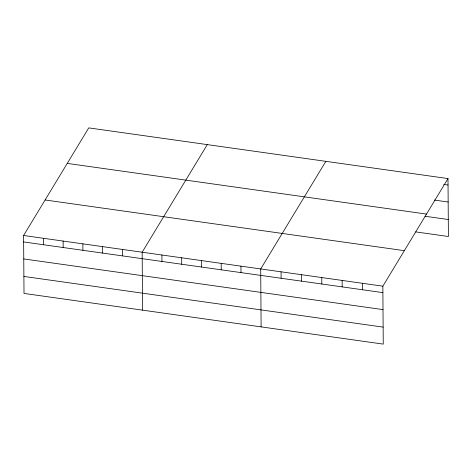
<?xml version="1.0" encoding="UTF-8"?>
<svg xmlns="http://www.w3.org/2000/svg" width="472" height="472" viewBox="0 0 472 472"><rect width="100%" height="100%" fill="white"/><g stroke="black" fill="none" stroke-linecap="round" stroke-linejoin="round"><path stroke-width="0.71" d="M447.993 178.575L382.851 286.174L383.252 344.112L24.007 293.425L23.6 235.487L88.748 127.888L447.993 178.575L448.4 236.513L415.684 231.894M207.297 144.615L142.155 252.213L142.556 310.151M325.851 161.341L260.703 268.94L261.11 326.878M443.68 184.41L448.04 185.03M434.346 200.069L448.158 202.016M67.248 163.395L426.499 214.082M425.018 216.241L448.282 219.521M45.1 199.98L404.351 250.667M23.6 235.487L382.851 286.174M23.647 241.941L382.892 292.628M23.765 258.933L383.016 309.614M23.883 276.439L383.134 327.12M362.49 283.3L362.537 289.755M342.135 280.427L342.182 286.882M321.78 277.554L321.821 284.008M301.419 274.686L301.466 281.141M281.064 271.813L281.106 278.268M240.944 266.155L240.991 272.604M221.185 263.364L221.232 269.819M201.426 260.579L201.473 267.028M181.673 257.789L181.714 264.243M161.914 255.004L161.955 261.458M122.395 249.428L122.437 255.883M102.636 246.638L102.678 253.092M82.877 243.853L82.919 250.307M63.118 241.062L63.165 247.517M43.359 238.277L43.406 244.732"/></g></svg>
